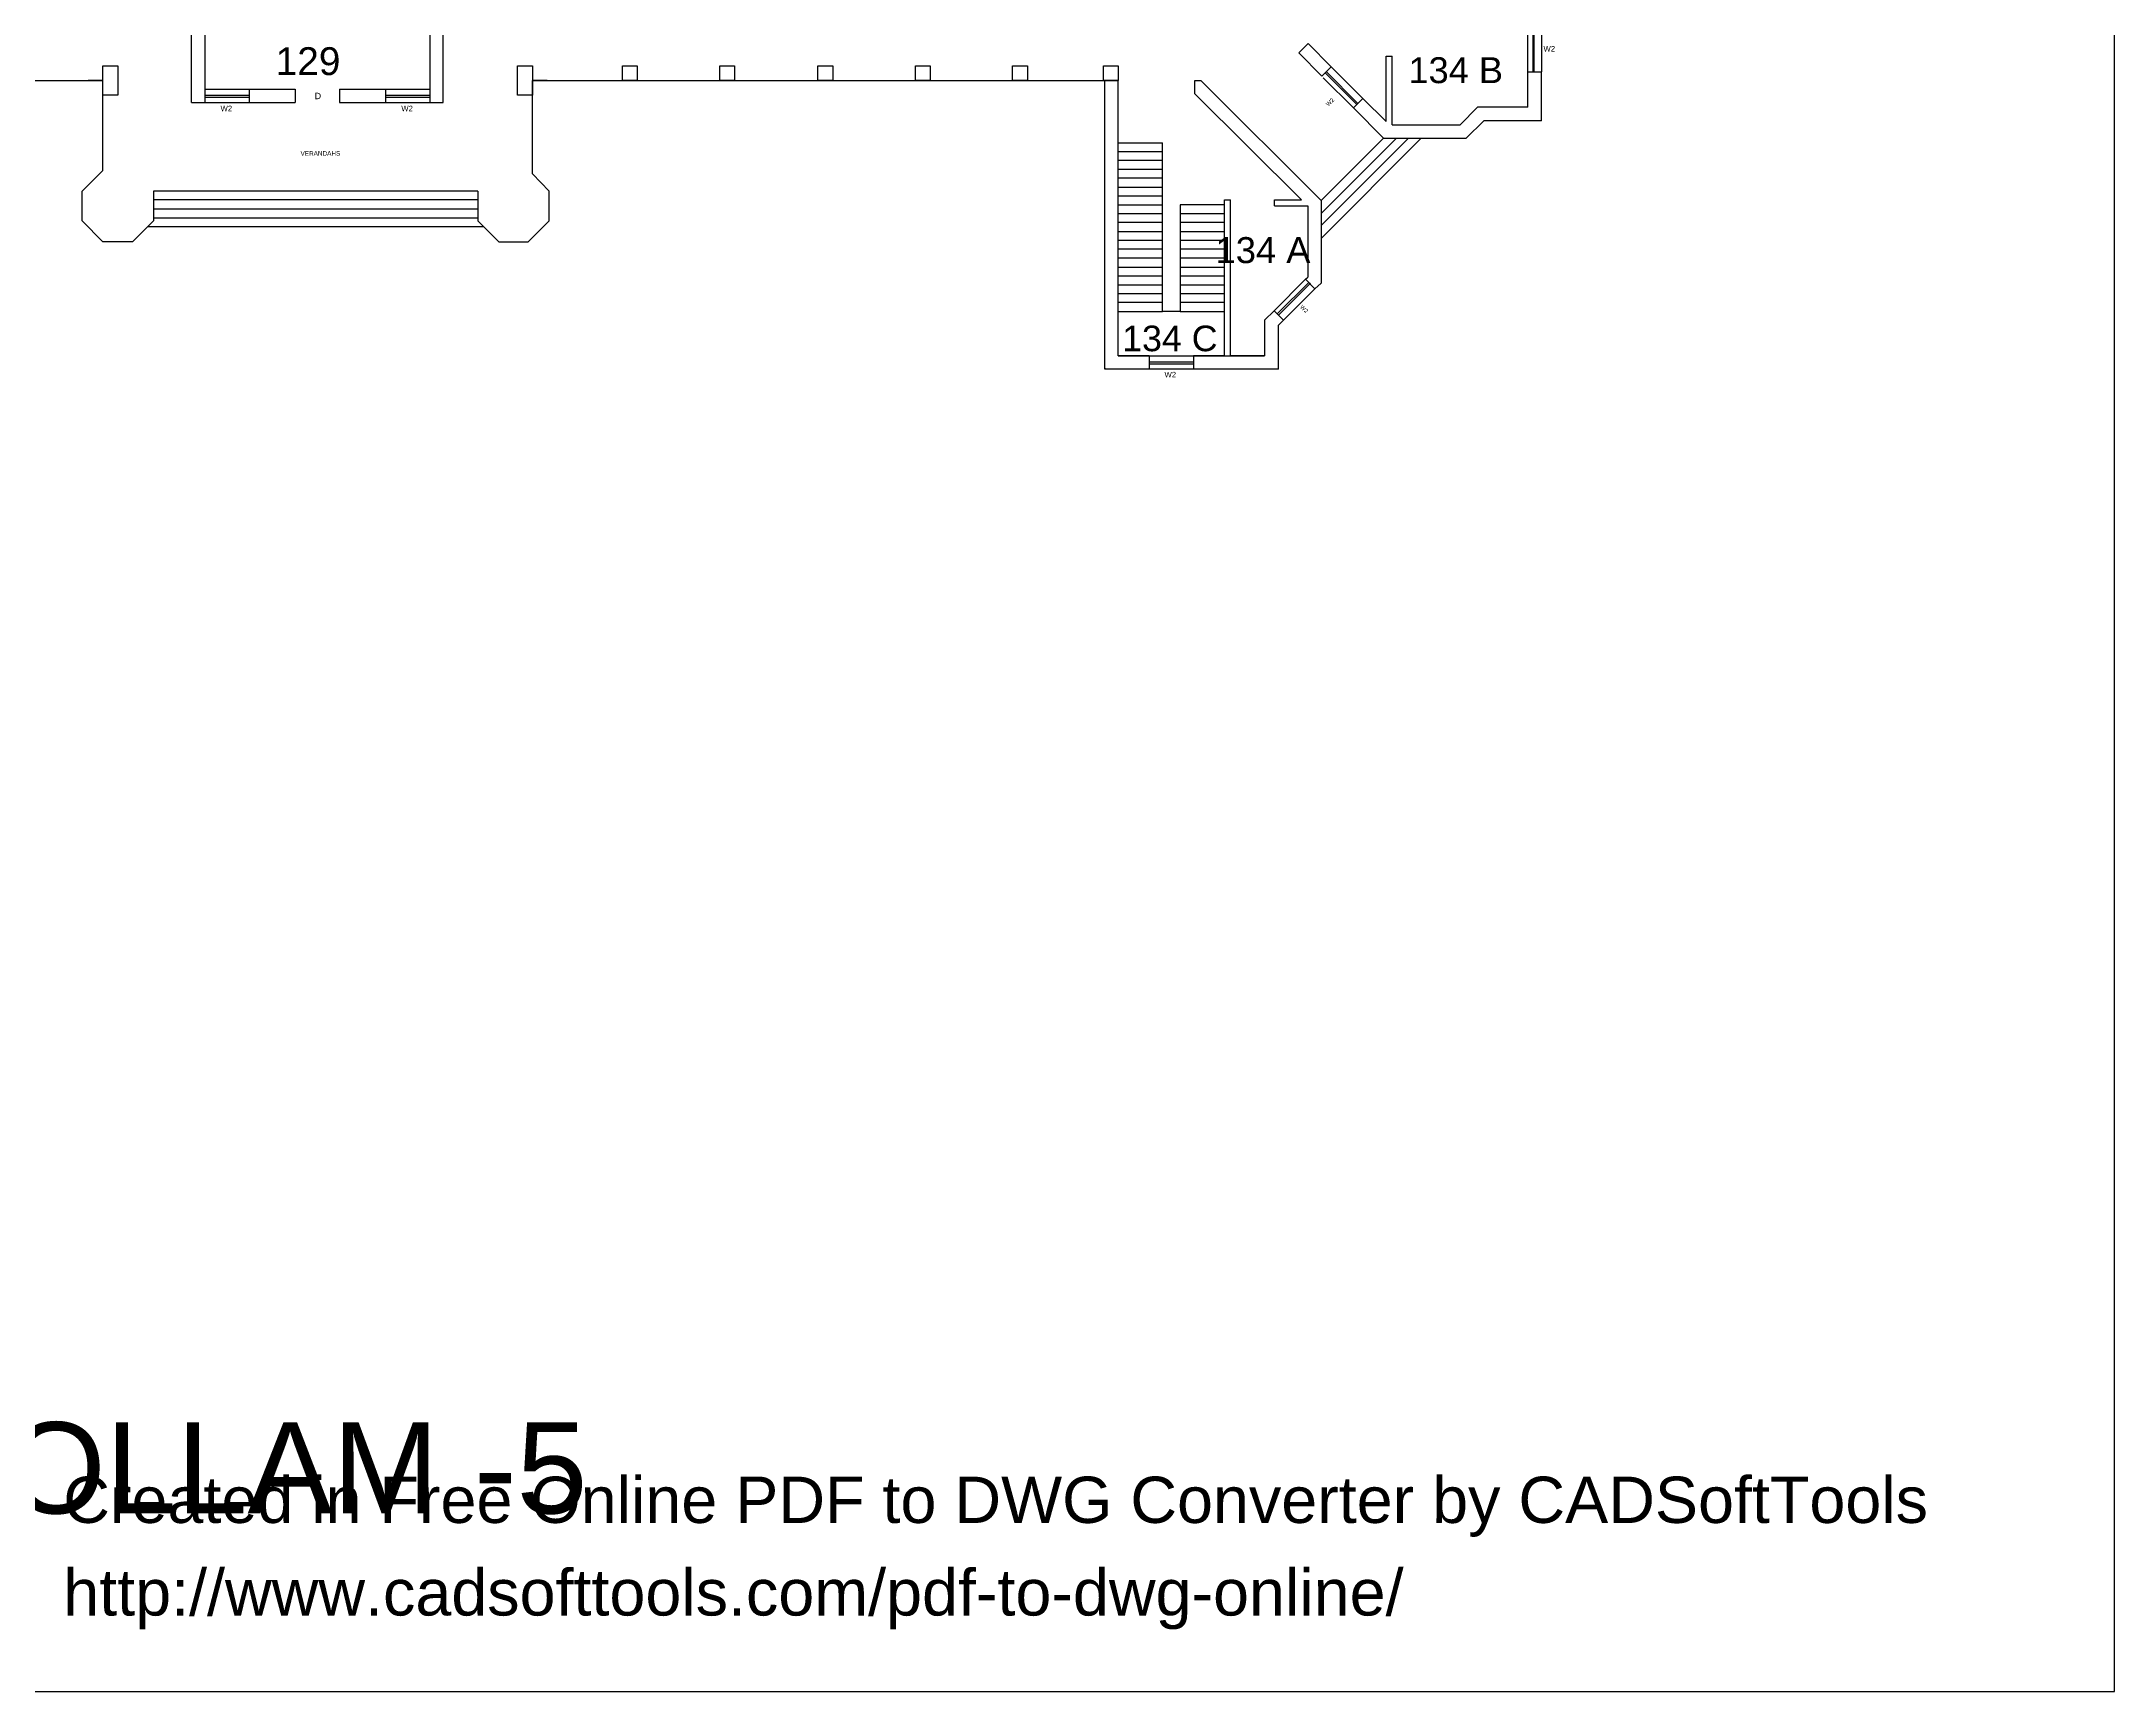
# Model space of a CAD drawing. Header units: millimetres. Extents: x 14 to 406, y 10 to 287.
# Drawn here: x 275.1 to 405.8, y 9.9 to 113.8 of the extents above; entities that cross this region are included whole.
import ezdxf

# ---------------------------------------------------------------- set-up
doc = ezdxf.new("R2010")
doc.units = ezdxf.units.MM
doc.header["$MEASUREMENT"] = 0
doc.layers.get('0').update_dxf_attribs({"linetype": 'CONTINUOUS'})
doc.layers.add('210CE10', color=7, linetype='CONTINUOUS')
doc.styles.add('210CEA0', font='Arial.ttf')
doc.styles.add('Swis721CnBT$001H0', font='')
doc.styles.get('Swis721CnBT$001H0').set_extended_font_data('Swis721CnBT')

# ---------------------------------------------------------------- blocks, each defined once
blk = doc.blocks.new('20DD3B0')
at = {"layer": '210CE10', "color": 0, "true_color": 0x000001, "style": '210CEA0'}
for s, p in [('Created in Free Online PDF to DWG Converter by CADSoftTools', (0, 0)), ('http://www.cadsofttools.com/pdf-to-dwg-online/', (0, -2))]:
    blk.add_text(s, height=1, dxfattribs=at).set_placement(p)

msp = doc.modelspace()

# ---------------------------------------------------------------- linework, layer by layer
at = {"color": 0, "linetype": 'Continuous', "lineweight": 25, "true_color": 0x000007}
for p, q in [((284.59, 110), (284.59, 123.03)), ((284.59, 110), (284.59, 123.03)), ((285.44, 110), (285.44, 116.98)), ((285.44, 110), (285.44, 116.98)), ((299.62, 110), (299.62, 116.98)), ((299.62, 110), (299.62, 116.98)), ((300.43, 110), (300.43, 116.98)), ((300.43, 110), (300.43, 116.98)), ((354.95, 113.72), (354.36, 113.13)), ((354.95, 113.72), (354.36, 113.13)), ((354.95, 113.72), (356.39, 112.24)), ((354.95, 113.72), (356.39, 112.24)), ((369.09, 114.74), (369.09, 111.94)), ((369.09, 114.74), (369.09, 111.94)), ((369.17, 114.74), (369.17, 111.94)), ((369.17, 114.74), (369.17, 111.94)), ((354.36, 113.13), (355.8, 111.65)), ((354.36, 113.13), (355.8, 111.65)), ((359.86, 108.81), (359.86, 112.92)), ((359.86, 112.92), (360.24, 112.92)), ((359.86, 108.81), (359.86, 112.92)), ((359.86, 112.92), (360.24, 112.92)), ((360.24, 108.6), (360.24, 112.92)), ((360.24, 108.6), (360.24, 112.92)), ((244.04, 111.39), (279, 111.39)), ((279, 111.39), (278.07, 111.39)), ((279, 112.32), (279.94, 112.32)), ((279, 105.72), (279, 111.39)), ((305.12, 112.32), (306.06, 112.32)), ((305.12, 112.32), (306.06, 112.32)), ((306.06, 105.51), (306.06, 111.39)), ((306.06, 111.39), (342.97, 111.39)), ((306.99, 111.39), (306.06, 111.39)), ((306.06, 105.51), (306.06, 111.39)), ((306.06, 111.39), (342.97, 111.39)), ((306.99, 111.39), (306.06, 111.39)), ((342.12, 93.19), (342.12, 111.39)), ((342.97, 94.04), (342.97, 111.39)), ((342.97, 94.04), (342.97, 111.39)), ((347.8, 111.39), (348.18, 111.39)), ((347.8, 110.55), (347.8, 111.39)), ((347.8, 111.39), (348.18, 111.39)), ((347.8, 110.55), (347.8, 111.39)), ((348.18, 111.39), (355.76, 103.82)), ((348.18, 111.39), (355.76, 103.82)), ((356.39, 112.24), (355.8, 111.65)), ((356.39, 112.24), (355.8, 111.65)), ((355.88, 111.56), (357.79, 109.66)), ((355.88, 111.56), (357.79, 109.66)), ((356.01, 111.86), (358, 109.87)), ((356.01, 111.86), (358, 109.87)), ((356.09, 111.94), (358.04, 109.95)), ((356.09, 111.94), (358.04, 109.95)), ((356.39, 112.24), (358.38, 110.25)), ((356.39, 112.24), (358.38, 110.25)), ((368.79, 109.7), (368.79, 111.94)), ((368.79, 111.94), (369.64, 111.94)), ((368.79, 109.7), (368.79, 111.94)), ((368.79, 111.94), (369.64, 111.94)), ((369.64, 111.39), (369.64, 111.94)), ((369.64, 108.85), (369.64, 111.94)), ((369.64, 111.39), (369.64, 111.94)), ((369.64, 108.85), (369.64, 111.94)), ((284.59, 110), (285.44, 110)), ((284.59, 110), (285.44, 110)), ((285.44, 110.84), (288.23, 110.84)), ((285.44, 110.84), (288.23, 110.84)), ((285.44, 110.46), (288.23, 110.46)), ((285.44, 110.46), (288.23, 110.46)), ((285.44, 110.33), (288.23, 110.33)), ((285.44, 110.33), (288.23, 110.33)), ((285.44, 110), (288.23, 110)), ((285.44, 110), (288.23, 110)), ((288.23, 110), (288.23, 110.84)), ((288.23, 110.84), (291.11, 110.84)), ((288.23, 110), (288.23, 110.84)), ((288.23, 110.84), (291.11, 110.84)), ((288.23, 110), (291.11, 110)), ((288.23, 110), (291.11, 110)), ((291.11, 110.84), (291.11, 110)), ((291.11, 110.84), (291.11, 110)), ((293.91, 110.84), (296.83, 110.84)), ((293.91, 110.84), (293.91, 110)), ((293.91, 110.84), (296.83, 110.84)), ((293.91, 110.84), (293.91, 110)), ((293.91, 110), (296.83, 110)), ((293.91, 110), (296.83, 110)), ((296.83, 110), (296.83, 110.84)), ((296.83, 110.84), (299.62, 110.84)), ((296.83, 110), (296.83, 110.84)), ((296.83, 110.84), (299.62, 110.84)), ((296.83, 110.46), (299.62, 110.46)), ((296.83, 110.46), (299.62, 110.46)), ((296.83, 110.33), (299.62, 110.33)), ((296.83, 110.33), (299.62, 110.33)), ((296.83, 110), (299.62, 110)), ((296.83, 110), (299.62, 110)), ((299.62, 110), (300.43, 110)), ((299.62, 110), (300.43, 110)), ((347.8, 110.55), (354.53, 103.86)), ((347.8, 110.55), (354.53, 103.86)), ((358.38, 110.25), (357.79, 109.66)), ((358.38, 110.25), (357.79, 109.66)), ((358.38, 110.25), (359.86, 108.81)), ((358.38, 110.25), (359.86, 108.81)), ((357.79, 109.66), (359.69, 107.75)), ((357.79, 109.66), (359.69, 107.75)), ((360.24, 108.6), (364.52, 108.6)), ((360.24, 108.6), (364.52, 108.6)), ((364.52, 108.6), (365.62, 109.7)), ((364.52, 108.6), (365.62, 109.7)), ((364.9, 107.75), (366, 108.85)), ((364.9, 107.75), (366, 108.85)), ((368.79, 109.7), (365.62, 109.7)), ((368.79, 109.7), (365.62, 109.7)), ((369.64, 108.85), (366, 108.85)), ((369.64, 108.85), (366, 108.85)), ((342.97, 107.46), (345.76, 107.46)), ((342.97, 107.46), (345.76, 107.46)), ((362.06, 107.75), (355.76, 101.44)), ((361.26, 107.75), (355.76, 102.25)), ((360.5, 107.75), (355.76, 103.01)), ((359.69, 107.75), (355.76, 103.82)), ((362.06, 107.75), (355.76, 101.44)), ((361.26, 107.75), (355.76, 102.25)), ((360.5, 107.75), (355.76, 103.01)), ((359.69, 107.75), (355.76, 103.82)), ((359.69, 107.75), (364.9, 107.75)), ((359.69, 107.75), (364.9, 107.75)), ((342.97, 106.91), (345.76, 106.91)), ((342.97, 106.91), (345.76, 106.91)), ((342.97, 106.36), (345.76, 106.36)), ((342.97, 106.36), (345.76, 106.36)), ((342.97, 105.81), (345.76, 105.81)), ((342.97, 105.81), (345.76, 105.81)), ((342.97, 105.25), (345.76, 105.25)), ((342.97, 105.25), (345.76, 105.25)), ((342.97, 104.66), (345.76, 104.66)), ((342.97, 104.66), (345.76, 104.66)), ((302.63, 104.41), (282.18, 104.41)), ((302.63, 104.41), (282.18, 104.41)), ((302.63, 103.86), (282.18, 103.86)), ((302.63, 103.86), (282.18, 103.86)), ((302.63, 103.27), (282.18, 103.27)), ((302.63, 103.27), (282.18, 103.27)), ((342.97, 104.11), (345.76, 104.11)), ((342.97, 104.11), (345.76, 104.11)), ((342.97, 103.56), (345.76, 103.56)), ((342.97, 103.56), (345.76, 103.56)), ((349.66, 94.04), (349.66, 103.86)), ((349.66, 103.86), (350.04, 103.86)), ((349.66, 94.04), (349.66, 103.86)), ((349.66, 103.86), (350.04, 103.86)), ((350.04, 94.04), (350.04, 103.86)), ((350.04, 94.04), (350.04, 103.86)), ((352.83, 103.48), (352.83, 103.86)), ((352.83, 103.86), (354.53, 103.86)), ((352.83, 103.48), (352.83, 103.86)), ((352.83, 103.86), (354.53, 103.86)), ((355.76, 103.82), (355.76, 98.61)), ((355.76, 103.82), (355.76, 98.61)), ((303.01, 102.16), (281.8, 102.16)), ((303.01, 102.16), (281.8, 102.16)), ((302.63, 102.71), (282.18, 102.71)), ((302.63, 102.71), (282.18, 102.71)), ((342.97, 103.01), (345.76, 103.01)), ((342.97, 103.01), (345.76, 103.01)), ((342.97, 102.46), (345.76, 102.46)), ((342.97, 102.46), (345.76, 102.46)), ((346.87, 103.01), (349.66, 103.01)), ((346.87, 103.01), (349.66, 103.01)), ((346.87, 102.46), (349.66, 102.46)), ((346.87, 102.46), (349.66, 102.46)), ((342.97, 101.87), (345.76, 101.87)), ((342.97, 101.87), (345.76, 101.87)), ((342.97, 101.32), (345.76, 101.32)), ((342.97, 101.32), (345.76, 101.32)), ((342.97, 100.77), (345.76, 100.77)), ((342.97, 100.77), (345.76, 100.77)), ((346.87, 101.87), (349.66, 101.87)), ((346.87, 101.87), (349.66, 101.87)), ((346.87, 101.32), (349.66, 101.32)), ((346.87, 101.32), (349.66, 101.32)), ((346.87, 100.77), (349.66, 100.77)), ((346.87, 100.77), (349.66, 100.77)), ((342.97, 100.22), (345.76, 100.22)), ((342.97, 100.22), (345.76, 100.22)), ((342.97, 99.62), (345.76, 99.62)), ((342.97, 99.62), (345.76, 99.62)), ((346.87, 100.22), (349.66, 100.22)), ((346.87, 100.22), (349.66, 100.22)), ((346.87, 99.62), (349.66, 99.62)), ((346.87, 99.62), (349.66, 99.62)), ((342.97, 99.07), (345.76, 99.07)), ((342.97, 99.07), (345.76, 99.07)), ((342.97, 98.52), (345.76, 98.52)), ((342.97, 98.52), (345.76, 98.52)), ((342.97, 97.97), (345.76, 97.97)), ((342.97, 97.97), (345.76, 97.97)), ((346.87, 99.07), (349.66, 99.07)), ((346.87, 99.07), (349.66, 99.07)), ((346.87, 98.52), (349.66, 98.52)), ((346.87, 98.52), (349.66, 98.52)), ((346.87, 97.97), (349.66, 97.97)), ((346.87, 97.97), (349.66, 97.97)), ((354.78, 98.86), (352.79, 96.87)), ((354.78, 98.86), (352.79, 96.87)), ((354.99, 98.65), (353, 96.7)), ((354.99, 98.65), (353, 96.7)), ((355.08, 98.61), (353.09, 96.62)), ((355.08, 98.61), (353.09, 96.62)), ((355.37, 98.27), (353.38, 96.28)), ((355.37, 98.27), (353.38, 96.28)), ((354.78, 98.86), (354.91, 98.99)), ((354.78, 98.86), (354.91, 98.99)), ((355.37, 98.27), (354.78, 98.86)), ((355.37, 98.27), (354.78, 98.86)), ((355.37, 98.27), (355.76, 98.61)), ((355.37, 98.27), (355.76, 98.61)), ((342.97, 97.42), (345.76, 97.42)), ((342.97, 97.42), (345.76, 97.42)), ((342.97, 96.83), (345.76, 96.83)), ((342.97, 96.83), (345.76, 96.83)), ((346.87, 97.42), (349.66, 97.42)), ((346.87, 97.42), (349.66, 97.42)), ((346.87, 96.83), (349.66, 96.83)), ((346.87, 96.83), (349.66, 96.83)), ((352.2, 96.28), (352.79, 96.87)), ((352.2, 96.28), (352.79, 96.87)), ((353.38, 96.28), (352.79, 96.87)), ((353.38, 96.28), (352.79, 96.87)), ((352.2, 96.28), (352.2, 94.04)), ((353.05, 95.94), (353.38, 96.28)), ((353.05, 95.94), (353.38, 96.28)), ((353.05, 95.94), (353.05, 93.19)), ((353.05, 95.94), (353.05, 93.19)), ((342.17, 93.23), (353.05, 93.19)), ((344.92, 94.04), (342.97, 94.04)), ((342.97, 94.04), (352.2, 94.04)), ((344.92, 94.04), (344.92, 93.19)), ((344.92, 93.66), (347.71, 93.66)), ((344.92, 93.53), (347.71, 93.53)), ((349.66, 94.04), (347.71, 94.04)), ((353.05, 93.19), (347.71, 93.19))]:
    msp.add_line(p, q, dxfattribs=at)
for points in [[(14.08, 9.88), (405.75, 9.88), (405.75, 286.82), (14.08, 286.82)], [(311.73, 112.32), (312.66, 112.32), (312.66, 111.39), (311.73, 111.39)], [(311.73, 112.32), (312.66, 112.32), (312.66, 111.39), (311.73, 111.39)], [(317.87, 112.32), (318.8, 112.32), (318.8, 111.39), (317.87, 111.39)], [(317.87, 112.32), (318.8, 112.32), (318.8, 111.39), (317.87, 111.39)], [(324.05, 112.32), (324.98, 112.32), (324.98, 111.39), (324.05, 111.39)], [(324.05, 112.32), (324.98, 112.32), (324.98, 111.39), (324.05, 111.39)], [(330.19, 112.32), (331.12, 112.32), (331.12, 111.39), (330.19, 111.39)], [(330.19, 112.32), (331.12, 112.32), (331.12, 111.39), (330.19, 111.39)], [(336.32, 112.32), (337.26, 112.32), (337.26, 111.39), (336.32, 111.39)], [(336.32, 112.32), (337.26, 112.32), (337.26, 111.39), (336.32, 111.39)], [(342.04, 112.32), (342.97, 112.32), (342.97, 111.39), (342.04, 111.39)], [(342.04, 112.32), (342.97, 112.32), (342.97, 111.39), (342.04, 111.39)]]:
    msp.add_lwpolyline(points, close=True, dxfattribs=at)
for points in [[(368.79, 111.94), (368.79, 114.74), (369.64, 114.74), (369.64, 111.94)], [(368.79, 111.94), (368.79, 114.74), (369.64, 114.74), (369.64, 111.94)], [(279.94, 112.32), (279.94, 110.46), (279, 110.46), (279, 112.32)], [(279.64, 112.32), (279.94, 112.32), (279.94, 110.46), (279.64, 110.46)], [(306.06, 112.32), (306.06, 110.46), (305.12, 110.46), (305.12, 112.32)], [(306.06, 112.32), (306.06, 110.46), (305.12, 110.46), (305.12, 112.32)], [(344.92, 93.19), (342.12, 93.19), (342.12, 111.39)], [(349.66, 103.56), (346.87, 103.56), (346.87, 96.83), (345.76, 96.83), (345.76, 107.46)], [(349.66, 103.56), (346.87, 103.56), (346.87, 96.83), (345.76, 96.83), (345.76, 107.46)], [(282.18, 104.41), (282.18, 102.55), (280.87, 101.23), (279, 101.23), (277.69, 102.55), (277.69, 104.41), (279, 105.72)], [(302.63, 104.41), (302.63, 102.55), (303.94, 101.23), (305.8, 101.23), (307.11, 102.55), (307.11, 104.41), (306.06, 105.51)], [(302.63, 104.41), (302.63, 102.55), (303.94, 101.23), (305.8, 101.23), (307.11, 102.55), (307.11, 104.41), (306.06, 105.51)], [(282.18, 104.41), (282.18, 102.55), (280.87, 101.23), (279.64, 101.23)], [(352.83, 103.48), (354.91, 103.48), (354.91, 98.99)], [(352.83, 103.48), (354.91, 103.48), (354.91, 98.99)], [(352.2, 96.28), (352.2, 94.04), (350.04, 94.04)], [(344.92, 94.04), (347.71, 94.04), (347.71, 93.19), (344.92, 93.19)]]:
    msp.add_lwpolyline(points, dxfattribs=at)

# ---------------------------------------------------------------- block references
at = {"layer": '210CE10', "color": 0, "true_color": 0x000000, "xscale": 2.916337590175059, "yscale": 2.916337590175059, "zscale": 2.916337590175059}
msp.add_blockref('20DD3B0', (276.5, 20.5), dxfattribs=at)

# ---------------------------------------------------------------- texts
at = {"color": 0, "true_color": 0x000007, "style": 'Swis721CnBT$001H0'}
for s, height, p in [('129', 1.753, (289.88, 111.73)), ('129', 1.753, (289.88, 111.73)), ('134 B', 1.632, (361.26, 111.22)), ('134 B', 1.632, (361.26, 111.22)), ('W2', 0.348, (369.77, 113.21)), ('W2', 0.348, (369.77, 113.21)), ('W2', 0.348, (286.41, 109.45)), ('W2', 0.348, (286.41, 109.45)), ('D', 0.404, (292.34, 110.21)), ('D', 0.404, (292.34, 110.21)), ('W2', 0.348, (297.8, 109.45)), ('W2', 0.348, (297.8, 109.45)), ('VERANDAHS', 0.288, (291.45, 106.65)), ('VERANDAHS', 0.288, (291.45, 106.65)), ('134 A', 1.637, (349.11, 99.88)), ('134 A', 1.637, (349.11, 99.88)), ('134 C', 1.613, (343.22, 94.33)), ('134 C', 1.613, (343.22, 94.33)), ('W2', 0.348, (345.89, 92.68)), ('T K M COLLEGE OF  ENGINEERING,  KOLLAM -5', 5.7498, (125.21, 21.1))]:
    msp.add_text(s, height=height, dxfattribs=at).set_placement(p)
for rotation, p in [(45, (356.22, 109.74)), (45, (356.22, 109.74)), (317.7248, (354.4, 97.08)), (317.7248, (354.4, 97.08))]:
    msp.add_text('W2', height=0.261, rotation=rotation, dxfattribs=at).set_placement(p)

doc.saveas('drawing.dxf')
